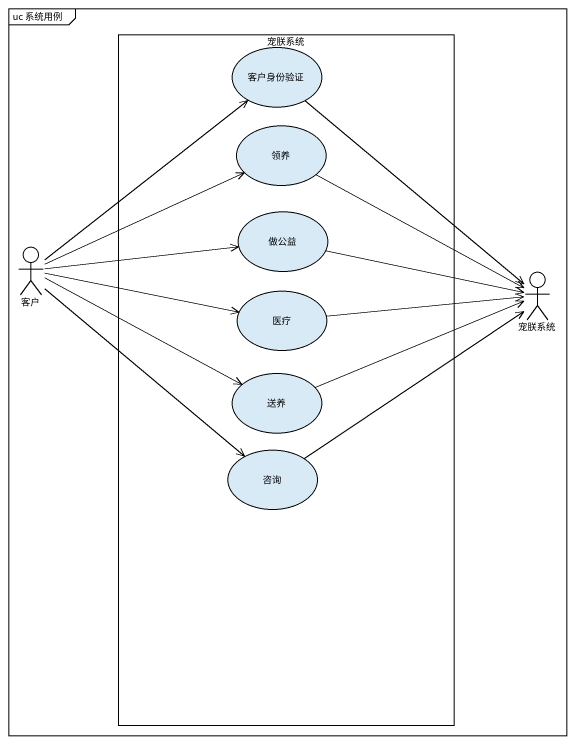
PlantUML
@startuml
mainframe uc 系统用例
rectangle 宠朕系统 {
  usecase 客户身份验证
  usecase 领养
  usecase 做公益
  usecase 医疗
  usecase 送养
  usecase 咨询
}
actor 客户
actor "宠朕系统" as 宠朕系统_2
客户身份验证 --> 宠朕系统_2
客户 -up-> 客户身份验证
客户 -right-> 领养
客户 -right-> 做公益
客户 -right-> 医疗
客户 -right-> 送养
客户 --> 咨询
医疗 -right-> 宠朕系统_2
宠朕系统_2 <-up- 领养
宠朕系统_2 <-left- 做公益
送养 -right-> 宠朕系统_2
咨询 -up-> 宠朕系统_2
@enduml
